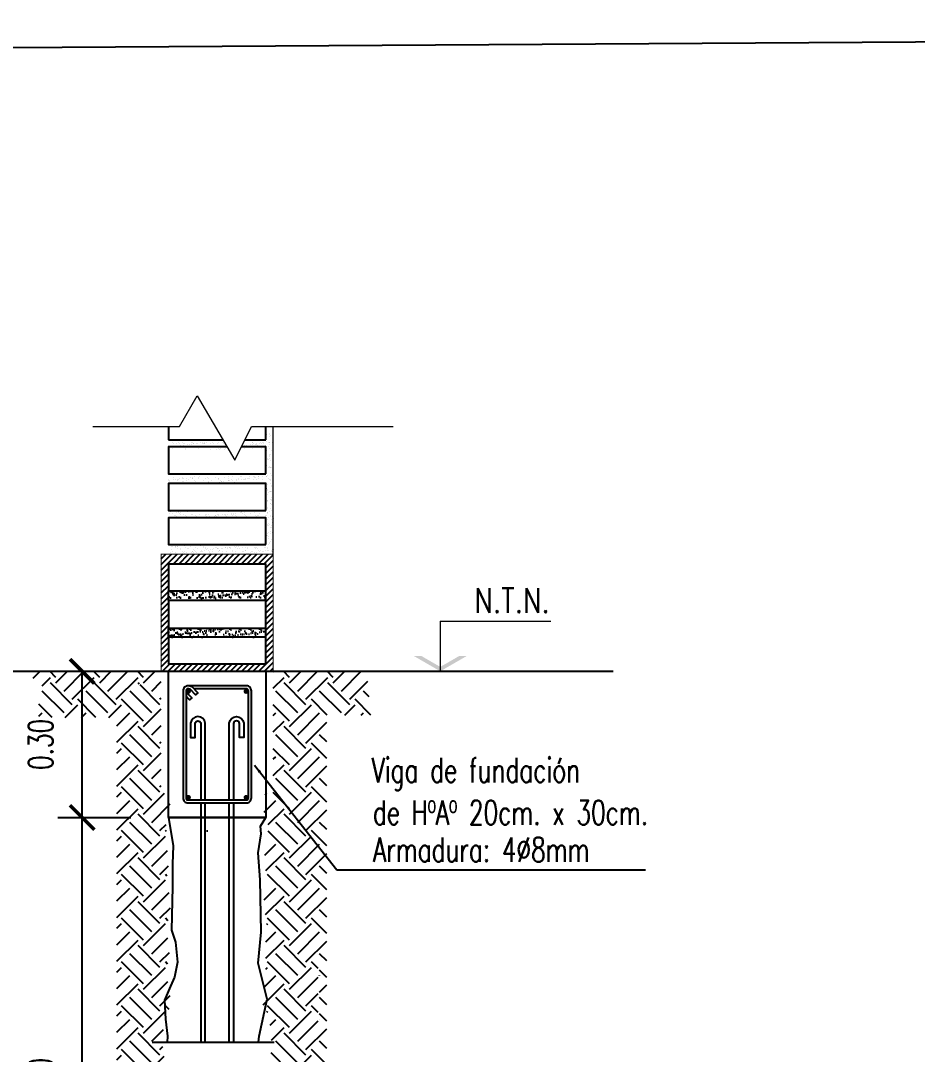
# Model space of a CAD drawing. Header units: millimetres. Extents: x 167 to 347, y -139 to 78.
# Drawn here: x 264.161 to 266, y -73.56 to -71.44 of the extents above; entities that cross this region are included whole.
import ezdxf
from ezdxf.enums import TextEntityAlignment as Align

# ---------------------------------------------------------------- set-up
doc = ezdxf.new("R2010")
doc.units = ezdxf.units.MM
doc.header["$LTSCALE"] = 0.1
doc.header["$MEASUREMENT"] = 0
doc.header["$PDMODE"] = 3
doc.header["$PDSIZE"] = 0.1
doc.linetypes.add('ACAD_ISO02W100', pattern=[15, 12, -3])
doc.layers.get('DEFPOINTS').update_dxf_attribs({"color": 1})
doc.layers.add('00-COTAS', color=1, linetype='Continuous', lineweight=9)
doc.layers.add('referencias', color=1, linetype='Continuous', lineweight=5)
for name, color, linetype in [('Armad long', 10, 'Continuous'), ('AUXILIAR', 1, 'Continuous'), ('CORTE-3', 3, 'Continuous'), ('Cota', 1, 'Continuous'), ('COTAS-HECTOR', 2, 'Continuous'), ('FUNDACION', 4, 'Continuous'), ('hach', 1, 'Continuous'), ('LINEA-TIERRA', 6, 'Continuous'), ('LINEAS DE PROYECCIÓN', 60, 'Continuous'), ('Muros', 7, 'Continuous'), ('Sombras', 7, 'Continuous'), ('TRAMAS', 8, 'Continuous')]:
    doc.layers.add(name, color=color, linetype=linetype)
doc.layers.add('VP', color=11, linetype='Continuous', plot=False)
doc.styles.add('1 en 100', font='romans.shx', dxfattribs={"height": 0.17})
doc.styles.add('ARIALB', font='simplex.shx', dxfattribs={"width": 0.784})
doc.styles.add('C-100', font='romans.shx', dxfattribs={"width": 0.7})
doc.styles.add('COTAS', font='ROMANS.shx', dxfattribs={"width": 0.7})
doc.styles.add('TX2', font='romans.shx', dxfattribs={"width": 0.7, "height": 0.2})
doc.dimstyles.new('1 en 20', dxfattribs={"dimtxt": 0.018, "dimasz": 0.018, "dimexe": 0, "dimexo": 0, "dimgap": 0.01, "dimtad": 1, "dimzin": 0, "dimdsep": 46, "dimtxsty": '1 en 100', "dimblk1": 'C-1', "dimblk2": 'C-1', "dimsah": 1, "dimcen": 0.1, "dimse1": 1, "dimse2": 1, "dimclrd": 1, "dimclrt": 256, "dimadec": 0, "dimazin": 0, "dimtfac": 1, "dimtix": 1, "dimtofl": 0, "dimtmove": 2, "dimatfit": 3, "dimfxl": 1, "dimtolj": 1, "dimtzin": 0, "dimlwd": -1, "dimarcsym": 0})
doc.dimstyles.new('PLA20', dxfattribs={"dimtxt": 0.2, "dimasz": 0.1, "dimexe": 0.1, "dimexo": 0, "dimgap": 0.06, "dimtad": 1, "dimlfac": 0.2, "dimzin": 1, "dimdsep": 46, "dimtxsty": 'TX2', "dimblk1": 'ARCHTICK', "dimblk2": 'ARCHTICK', "dimsah": 1, "dimcen": 0.1, "dimclrd": 2, "dimclre": 1, "dimclrt": 3, "dimadec": 0, "dimazin": 0, "dimtfac": 1, "dimtix": 1, "dimtmove": 2, "dimatfit": 3, "dimldrblk": 'ARCHTICK', "dimfxl": 1, "dimtolj": 1, "dimtzin": 1, "dimarcsym": 0})
pattern_1 = [(50, (152.7532, -47.9312), (1.093108, -0.0956345), [0.1143, -1.2573]), (355, (152.7532, -47.9312), (-0.211457, 1.14634), [0.09144, -1.00584]), (100.451, (152.8443, -47.9392), (0.881655, 1.0507), [0.09714, -1.06854]), (46.1842, (152.7532, -47.6264), (1.626474, -0.252254), [0.17145, -1.88595]), (96.6356, (152.8887, -47.6475), (1.424425, 1.484553), [0.14571, -1.60281]), (351.184, (152.7532, -47.6264), (1.424428, 1.48455), [0.13716, -1.50876]), (21, (152.9056, -47.7026), (0.909689, -0.613593), [0.1143, -1.2573]), (326, (152.9056, -47.7026), (0.370812, 1.105128), [0.09144, -1.00584]), (71.4514, (152.9814, -47.7538), (1.280499, 0.491537), [0.09714, -1.06854]), (37.5, (152.7532, -47.93124), (0.0185316, 0.5073302), [0, -0.993648, 0, -1.02108, 0, -1.00965]), (7.5, (152.7532, -47.93124), (0.400918, 0.6010834), [0, -0.582168, 0, -0.970788, 0, -0.38481]), (327.5, (152.41334, -47.93124), (0.8135436, -0.0343725), [0, -0.381, 0, -1.18872, 0, -1.57734]), (317.5, (152.26094, -47.93124), (0.888775, 0.152559), [0, -0.4953, 0, -0.789432, 0, -1.12014])]

# ---------------------------------------------------------------- blocks, each defined once
blk = doc.blocks.new('_ARCHTICK')
at = {"color": 0, "linetype": 'ByBlock', "const_width": 0.15}
blk.add_lwpolyline([(-0.5, -0.5), (0.5, 0.5)], dxfattribs=at)
blk = doc.blocks.new('*D234')
at = {"layer": '00-COTAS', "color": 1, "lineweight": -2, "transparency": 16777216}
for p, q in [((264.2376, -72.7739), (264.3874, -72.7739)), ((264.2376, -73.0739), (264.3874, -73.0739))]:
    blk.add_line(p, q, dxfattribs=at)
at = {"layer": '00-COTAS', "color": 2, "lineweight": -2, "transparency": 16777216}
blk.add_line((264.2874, -73.0739), (264.2874, -72.7739), dxfattribs=at)
at = {"layer": 'DEFPOINTS', "color": 0, "transparency": 16777216}
for p in [(264.2376, -72.7739), (264.2874, -72.7739), (264.2376, -73.0739)]:
    blk.add_point(p, dxfattribs=at)
at = {"layer": '00-COTAS', "color": 2, "lineweight": -2, "transparency": 16777216, "xscale": 0.05, "yscale": 0.05, "zscale": 0.05}
for p, rotation in [((264.2874, -72.7739), 90), ((264.2874, -73.0739), 270)]:
    blk.add_blockref('_ARCHTICK', p, dxfattribs=dict(at, rotation=rotation))
at = {"layer": '00-COTAS', "color": 3, "transparency": 16777216, "insert": (264.2024, -72.9239), "char_height": 0.05, "attachment_point": 5, "rotation": 90, "style": 'C-100'}
blk.add_mtext('\\A1;0.30', dxfattribs=at)
blk = doc.blocks.new('*D235')
at = {"layer": 'COTAS-HECTOR', "color": 1, "lineweight": -2, "transparency": 16777216}
for p, q in [((264.2376, -73.0739), (264.3874, -73.0739)), ((264.3878, -74.1648), (264.1874, -74.1648))]:
    blk.add_line(p, q, dxfattribs=at)
at = {"layer": 'COTAS-HECTOR', "color": 2, "lineweight": -2, "transparency": 16777216}
blk.add_line((264.2874, -74.1648), (264.2874, -73.0739), dxfattribs=at)
at = {"layer": 'DEFPOINTS', "color": 0, "transparency": 16777216}
for p in [(264.2376, -73.0739), (264.2874, -73.0739), (264.3878, -74.1648)]:
    blk.add_point(p, dxfattribs=at)
at = {"layer": 'COTAS-HECTOR', "color": 2, "lineweight": -2, "transparency": 16777216, "xscale": 0.05, "yscale": 0.05, "zscale": 0.05}
for p, rotation in [((264.2874, -73.0739), 90), ((264.2874, -74.1648), 270)]:
    blk.add_blockref('_ARCHTICK', p, dxfattribs=dict(at, rotation=rotation))
at = {"layer": 'COTAS-HECTOR', "color": 3, "transparency": 16777216, "insert": (264.2024, -73.6194), "char_height": 0.05, "attachment_point": 5, "rotation": 90, "style": 'C-100'}
blk.add_mtext('\\A1;1.70', dxfattribs=at)
blk = doc.blocks.new('C-1')
for p, q in [((-1, 0), (0, 0)), ((0, -0.5), (0, 0.5))]:
    blk.add_line(p, q)
at = {"const_width": 0.05}
for points in [[(-0.5, 0), (0, 0)], [(-0.18, -0.18), (0.18, 0.18)]]:
    blk.add_lwpolyline(points, dxfattribs=at)
blk = doc.blocks.new('niv')
at = {"linetype": 'ByBlock'}
blk.add_line((0, 0.3254), (0, 0), dxfattribs=at)
blk.add_line((0, 0.3254), (0.7204, 0.3254))
for points in [[(-0.1724, 0.0996), (-0.1232, 0.0996), (0, 0), (0, 0.0284)], [(0.1724, 0.0996), (0.1232, 0.0996), (0, 0), (0, 0.0284)]]:
    blk.add_solid(points)
at = {"style": 'COTAS', "width": 0.8}
blk.add_attdef('NIVEL', text='', height=0.1478, dxfattribs=at).set_placement((0.7126, 0.3816), align=Align.RIGHT)

msp = doc.modelspace()

# ---------------------------------------------------------------- hatches: boundary and pattern name
h = msp.add_hatch()
h.set_pattern_fill('ANSI31,_O', color=2, scale=0.002595)
h.set_pattern_definition([(45, (-1910.434019, -1677.249515), (-0.005825030997, 0.005825030997), [])])
edge = h.paths.add_edge_path()
edge.add_line((264.5844, -72.5339), (264.6344, -72.5339))
edge.add_line((264.6344, -72.5339), (264.6794, -72.5339))
edge.add_line((264.6794, -72.5339), (264.6794, -72.7739))
edge.add_line((264.6794, -72.7739), (264.4494, -72.7739))
edge.add_line((264.4494, -72.7739), (264.4494, -72.596))
edge.add_arc((264.4494, -72.593), 0.003, 270, 450)
edge.add_line((264.4494, -72.59), (264.4494, -72.5339))
edge.add_line((264.4494, -72.5339), (264.5844, -72.5339))
h.paths.add_polyline_path([(264.4644, -72.5539), (264.4644, -72.6089), (264.4644, -72.6287), (264.4644, -72.6854), (264.4644, -72.7039), (264.4644, -72.7589), (264.6644, -72.7589), (264.6644, -72.7039), (264.6644, -72.6854), (264.6644, -72.6287), (264.6644, -72.6089), (264.6644, -72.5539)], flags=16)
at = {"layer": 'hach'}
h = msp.add_hatch(dxfattribs=at)
h.set_pattern_fill('AR-SAND,_O', color=256, scale=0.000259459)
h.set_pattern_definition([(37.5, (-1910.434019, -1677.249515), (-0.000415143255, 0.0126982894), [0, -0.01001721081, 0, -0.01120345946, 0, -0.01070918919]), (7.5, (-1910.434019, -1677.249515), (0.01166330681, 0.01859870531), [0, -0.00540402162, 0, -0.00902867027, 0, -0.003459891892]), (327.5, (-1910.442125, -1677.249515), (0.02052304528, 3.7289116e-05), [0, -0.003295135135, 0, -0.011862486486, 0, -0.015487135135]), (317.5, (-1910.442125, -1677.249515), (0.01981119444, 0.00578411217), [0, -0.001647567568, 0, -0.00777651892, 0, -0.008896864865])])
h.paths.add_polyline_path([(264.6644, -72.6089), (264.6644, -72.6239), (264.4644, -72.6239), (264.4644, -72.6089)])
h.paths.add_polyline_path([(264.6644, -72.6854), (264.6644, -72.7039), (264.4644, -72.7039), (264.4644, -72.6854)])
at = {"layer": 'Sombras'}
h = msp.add_hatch(dxfattribs=at)
h.set_pattern_fill('AR-CONC', color=1, scale=0.006, style=0)
h.set_pattern_definition(pattern_1)
h.paths.add_polyline_path([(264.5989, -72.9382), (264.5989, -73.0132), (264.5869, -73.0132), (264.5869, -72.9391, 0.812929), (264.5709, -72.9391), (264.5709, -73.0879), (264.6494, -73.0879, 0.414214), (264.6534, -73.0839), (264.6534, -72.8639, 0.414214), (264.6494, -72.8599), (264.4913, -72.8599), (264.4994, -72.8682), (264.4951, -72.8724), (264.4844, -72.8614, 0.242714), (264.4801, -72.86, 0.464742), (264.4754, -72.8639), (264.4754, -72.8682), (264.487, -72.8802), (264.4827, -72.8844), (264.4754, -72.8768), (264.4754, -73.0839, 0.414214), (264.4794, -73.0879), (264.5589, -73.0879), (264.5589, -72.9382, -0.877104)], flags=17)
h.paths.add_polyline_path([(264.4694, -72.8639, -0.414214), (264.4794, -72.8539), (264.4834, -72.8539), (264.6494, -72.8539, -0.414214), (264.6594, -72.8639), (264.6594, -73.0839, -0.414214), (264.6494, -73.0939), (264.5709, -73.0939), (264.5709, -73.1239), (264.7144, -73.1239), (264.7144, -72.8239), (264.4144, -72.8239), (264.4144, -73.1239), (264.5589, -73.1239), (264.5589, -73.0939), (264.4794, -73.0939, -0.414214), (264.4694, -73.0839)])
h = msp.add_hatch(dxfattribs=at)
h.set_pattern_fill('AR-CONC', color=1, scale=0.006, style=0)
h.set_pattern_definition(pattern_1)
h.paths.add_polyline_path([(264.6534, -72.8639, 0.414214), (264.6494, -72.8599), (264.4913, -72.8599), (264.4994, -72.8682), (264.4951, -72.8724), (264.4844, -72.8614, 0.202963), (264.4808, -72.8599), (264.4794, -72.8599, 0.414214), (264.4754, -72.8639), (264.4754, -72.8682), (264.487, -72.8802), (264.4827, -72.8844), (264.4754, -72.8768), (264.4754, -73.0839, 0.414214), (264.4794, -73.0879), (264.5589, -73.0879), (264.5589, -72.9382, -0.877104), (264.5989, -72.9382), (264.5989, -73.0132), (264.5869, -73.0132), (264.5869, -72.9391, 0.812929), (264.5709, -72.9391), (264.5709, -73.0879), (264.6494, -73.0879, 0.414214), (264.6534, -73.0839)], flags=17)
h.paths.add_polyline_path([(264.4694, -72.8639, -0.414214), (264.4794, -72.8539), (264.4834, -72.8539), (264.6494, -72.8539, -0.414214), (264.6594, -72.8639), (264.6594, -73.0839, -0.414214), (264.6494, -73.0939), (264.5709, -73.0939), (264.5709, -73.1239), (264.7144, -73.1239), (264.7144, -72.8239), (264.4144, -72.8239), (264.4144, -73.1239), (264.5589, -73.1239), (264.5589, -73.0939), (264.4794, -73.0939, -0.414214), (264.4694, -73.0839)])
at = {"layer": 'TRAMAS', "linetype": 'ACAD_ISO02W100'}
h = msp.add_hatch(dxfattribs=at)
h.set_pattern_fill('EARTH', color=256, scale=0.01, angle=45)
h.set_pattern_definition([(45, (-1287.70068, -1595.88279), (7e-18, 0.0898025612), [0.0635, -0.0635]), (45, (-1287.717516, -1595.86595), (7e-18, 0.0898025612), [0.0635, -0.0635]), (45, (-1287.734354, -1595.84911), (7e-18, 0.0898025612), [0.0635, -0.0635]), (135, (-1287.734354, -1595.837886), (-0.0898025612, 7e-18), [0.0635, -0.0635]), (135, (-1287.717516, -1595.82105), (-0.0898025612, 7e-18), [0.0635, -0.0635]), (135, (-1287.70068, -1595.80421), (-0.0898025612, 7e-18), [0.0635, -0.0635])])
h.paths.add_polyline_path([(264.3658, -72.8273), (264.4084, -72.8007), (264.4084, -72.7977)], flags=16)
h.paths.add_polyline_path([(264.217, -72.8671), (264.3644, -72.8671), (264.3644, -72.867), (264.2084, -72.867)], flags=16)
h.paths.add_polyline_path([(264.4485, -73.6903), (264.4485, -73.6009)], flags=16)
h.paths.add_polyline_path([(264.4627, -72.9739), (264.4625, -72.9742), (264.4627, -72.9739)], flags=17)
h.paths.add_polyline_path([(264.4647, -73.0239), (264.4494, -73.0239), (264.4494, -72.7739), (264.1713, -72.7739), (264.2181, -72.8147), (264.1987, -72.8114), (264.1987, -72.8685), (264.3587, -72.8685), (264.3587, -74.2522), (264.4619, -74.0774), (264.4619, -74.1648), (264.4608, -73.9549), (264.4608, -73.9503), (264.4562, -73.9148), (264.4556, -73.8986), (264.4672, -73.8835), (264.4661, -73.8631), (264.4661, -73.8486), (264.4713, -73.8364), (264.4701, -73.8237), (264.469, -73.7917), (264.4643, -73.7832), (264.4574, -73.774), (264.4556, -73.7658), (264.4649, -73.7403), (264.4672, -73.7188), (264.4696, -73.7072), (264.4696, -73.6996), (264.4672, -73.695), (264.4655, -73.6851), (264.473, -73.6665), (264.4725, -73.6595), (264.4637, -73.6305), (264.4613, -73.6195), (264.4632, -73.6125), (264.4591, -73.5968), (264.458, -73.5771), (264.454, -73.5562), (264.4536, -73.5504), (264.4524, -73.537), (264.4542, -73.5146), (264.4538, -73.506), (264.457, -73.4953), (264.4597, -73.4849), (264.4613, -73.4758), (264.4626, -73.4735), (264.4701, -73.4597), (264.4706, -73.4549), (264.4699, -73.4509), (264.4676, -73.4441), (264.4676, -73.4382), (264.4665, -73.4221), (264.4674, -73.4149), (264.4621, -73.4085), (264.4641, -73.3962), (264.4663, -73.3894), (264.4656, -73.3865), (264.4645, -73.3844), (264.4623, -73.3742), (264.4636, -73.3675), (264.4643, -73.3646), (264.4654, -73.3582), (264.4669, -73.3513), (264.4621, -73.347), (264.4629, -73.3454), (264.4654, -73.3388), (264.4648, -73.3285), (264.4621, -73.3161), (264.4629, -73.3125), (264.466, -73.3037), (264.465, -73.2992), (264.4615, -73.2905), (264.464, -73.2839), (264.4643, -73.2758), (264.4654, -73.2717), (264.4672, -73.2652), (264.4678, -73.2623), (264.4698, -73.2494), (264.4666, -73.2359), (264.4652, -73.2256), (264.4622, -73.2203), (264.461, -73.2183), (264.4602, -73.2171), (264.4602, -73.2118), (264.4578, -73.2025), (264.4602, -73.1978), (264.4652, -73.181), (264.4638, -73.1672), (264.4672, -73.1588), (264.4669, -73.1523), (264.466, -73.1479), (264.4625, -73.142), (264.4593, -73.1388), (264.4599, -73.1268), (264.4602, -73.1138), (264.4607, -73.1086), (264.4592, -73.0944), (264.4597, -73.0869), (264.4621, -73.0746), (264.4668, -73.0693), (264.4692, -73.057), (264.4682, -73.0485), (264.4682, -73.0334), (264.4668, -73.0282)])
h = msp.add_hatch(dxfattribs=at)
h.set_pattern_fill('EARTH', color=256, scale=0.01, angle=45)
h.set_pattern_definition([(45, (-1287.67068, -1595.88279), (7e-18, 0.0898025612), [0.0635, -0.0635]), (45, (-1287.687516, -1595.86595), (7e-18, 0.0898025612), [0.0635, -0.0635]), (45, (-1287.704354, -1595.84911), (7e-18, 0.0898025612), [0.0635, -0.0635]), (135, (-1287.704354, -1595.837886), (-0.0898025612, 7e-18), [0.0635, -0.0635]), (135, (-1287.687516, -1595.82105), (-0.0898025612, 7e-18), [0.0635, -0.0635]), (135, (-1287.67068, -1595.80421), (-0.0898025612, 7e-18), [0.0635, -0.0635])])
h.paths.add_polyline_path([(264.7712, -73.499), (264.7741, -73.499), (264.7741, -73.3723), (264.7712, -73.3723)], flags=16)
h.paths.add_polyline_path([(264.6794, -72.7739), (264.6794, -73.0239), (264.6641, -73.0239), (264.662, -73.0282), (264.6606, -73.0334), (264.6606, -73.0485), (264.6596, -73.057), (264.662, -73.0693), (264.6667, -73.0746), (264.6691, -73.0869), (264.6696, -73.0944), (264.6681, -73.1086), (264.6686, -73.1138), (264.6689, -73.1268), (264.6695, -73.1388), (264.6651, -73.1432), (264.6645, -73.145), (264.6628, -73.1479), (264.6619, -73.1523), (264.6616, -73.1588), (264.6645, -73.1661), (264.6645, -73.1717), (264.6636, -73.181), (264.6686, -73.1978), (264.671, -73.2025), (264.6686, -73.2118), (264.6686, -73.2171), (264.6677, -73.2183), (264.6666, -73.2203), (264.6636, -73.2256), (264.6622, -73.2359), (264.6589, -73.2494), (264.661, -73.2623), (264.6616, -73.2652), (264.6633, -73.2717), (264.6645, -73.2758), (264.6648, -73.2839), (264.6665, -73.2883), (264.6657, -73.2943), (264.6637, -73.2992), (264.6628, -73.3037), (264.6669, -73.3151), (264.6639, -73.3288), (264.6637, -73.3326), (264.6634, -73.3388), (264.6659, -73.3454), (264.6666, -73.347), (264.6619, -73.3513), (264.6634, -73.3582), (264.6645, -73.3646), (264.6652, -73.3675), (264.6665, -73.3742), (264.6643, -73.3844), (264.6632, -73.3865), (264.6625, -73.3894), (264.6661, -73.4005), (264.6653, -73.4), (264.6666, -73.4085), (264.6614, -73.4149), (264.6623, -73.4221), (264.6612, -73.4382), (264.6612, -73.4434), (264.6587, -73.4519), (264.6582, -73.4549), (264.6587, -73.4597), (264.6662, -73.4735), (264.6675, -73.4758), (264.6691, -73.4849), (264.6718, -73.4953), (264.675, -73.506), (264.6746, -73.5146), (264.6764, -73.537), (264.6752, -73.5504), (264.6748, -73.5562), (264.6708, -73.5771), (264.6697, -73.5968), (264.6656, -73.6125), (264.6675, -73.6195), (264.6651, -73.6305), (264.6563, -73.6595), (264.6557, -73.6665), (264.6633, -73.6851), (264.6616, -73.695), (264.6592, -73.6996), (264.6592, -73.7072), (264.6616, -73.7188), (264.6639, -73.7403), (264.6732, -73.7658), (264.6714, -73.774), (264.6645, -73.7832), (264.6598, -73.7917), (264.6586, -73.8237), (264.6575, -73.8364), (264.6627, -73.8486), (264.6627, -73.8631), (264.6616, -73.8835), (264.6732, -73.8986), (264.6726, -73.9148), (264.6679, -73.9503), (264.6679, -73.9549), (264.6669, -74.1774), (264.6669, -74.1774), (264.789, -74.1681), (264.789, -72.8638), (264.8796, -72.8638), (264.8712, -72.7739)])

# ---------------------------------------------------------------- linework, layer by layer
at = {"color": 1}
for p, q in [((264.4644, -72.2717), (264.4644, -72.2989)), ((264.6644, -72.2989), (264.6644, -72.2717)), ((264.4644, -72.2989), (264.576, -72.2989)), ((264.6213, -72.2989), (264.6644, -72.2989)), ((264.6644, -72.4439), (264.6644, -72.4054)), ((264.4644, -72.6287), (264.4644, -72.6089)), ((264.6644, -72.6287), (264.6644, -72.6089)), ((264.4644, -72.7039), (264.4644, -72.6854)), ((264.6644, -72.7039), (264.6644, -72.6854))]:
    msp.add_line(p, q, dxfattribs=at)
msp.add_lwpolyline([(259.761, -71.522), (272.997, -71.4395), (272.997, -75.4256), (259.761, -75.5081)], close=True)
for points in [[(264.5848, -72.3139), (264.4644, -72.3139), (264.4644, -72.3689), (264.6644, -72.3689)], [(264.6644, -72.3689), (264.6644, -72.3139), (264.6139, -72.3139)], [(264.6644, -72.4439), (264.6644, -72.3889), (264.4644, -72.3889), (264.4644, -72.4439), (264.6644, -72.4439)], [(264.4644, -72.4054), (264.4644, -72.4439), (264.6644, -72.4439)], [(264.6644, -72.5139), (264.6644, -72.4589), (264.4644, -72.4589), (264.4644, -72.5139), (264.6644, -72.5139)], [(264.6644, -72.6089), (264.6644, -72.5539), (264.4644, -72.5539), (264.4644, -72.6089), (264.6644, -72.6089)], [(264.6644, -72.6854), (264.6644, -72.6287), (264.4644, -72.6287), (264.4644, -72.6854), (264.6644, -72.6854)], [(264.6644, -72.7589), (264.6644, -72.7039), (264.4644, -72.7039), (264.4644, -72.7589), (264.6644, -72.7589)]]:
    msp.add_lwpolyline(points, dxfattribs=at)
at = {"color": 2, "const_width": 0.002}
msp.add_lwpolyline([(264.6794, -72.5339), (264.4494, -72.5339), (264.4494, -72.7739), (264.6794, -72.7739)], close=True, dxfattribs=at)
at = {"const_width": 0.002}
msp.add_lwpolyline([(264.4494, -72.6839), (264.4494, -72.7739)], dxfattribs=at)
at = {"layer": '00-COTAS'}
msp.add_line((264.6793, -72.5328), (264.6793, -72.2717), dxfattribs=at)
at = {"layer": 'Armad long'}
for points in [[(264.5399, -73.0379), (264.5399, -72.88, 0.877104), (264.5099, -72.88), (264.5099, -72.9094), (264.5189, -72.9094), (264.5189, -72.8807, -0.812929), (264.5309, -72.8807), (264.5309, -73.0379)], [(264.5889, -73.0379), (264.5889, -72.88, -0.877104), (264.6189, -72.88), (264.6189, -72.9094), (264.6099, -72.9094), (264.6099, -72.8807, 0.812929), (264.5979, -72.8807), (264.5979, -73.0379)]]:
    msp.add_lwpolyline(points, format="xyb", dxfattribs=at)
for points in [[(264.5309, -73.0439), (264.5309, -73.5347)], [(264.5399, -73.5347), (264.5399, -73.0439)], [(264.5889, -73.5347), (264.5889, -73.0439)], [(264.5979, -73.0439), (264.5979, -73.5347)]]:
    msp.add_lwpolyline(points, dxfattribs=at)
at = {"layer": 'AUXILIAR', "color": 6, "lineweight": 18}
msp.add_lwpolyline([(264.3093, -72.2717), (264.4869, -72.2717), (264.523, -72.2088), (264.6006, -72.3408), (264.6347, -72.2717), (264.925, -72.2717)], dxfattribs=at)
at = {"layer": 'CORTE-3'}
msp.add_lwpolyline([(264.4644, -72.7739), (264.6644, -72.7739), (264.6644, -73.0739), (264.4644, -73.0739)], close=True, dxfattribs=at)
at = {"layer": 'Cota', "ltscale": 0.2}
msp.add_line((264.431, -73.5347), (264.681, -73.5347), dxfattribs=at)
at = {"layer": 'FUNDACION', "color": 1}
msp.add_line((263.9746, -72.7739), (265.3761, -72.7739), dxfattribs=at)
at = {"layer": 'hach', "linetype": 'Continuous'}
for p, q in [((264.6664, -72.2876), (264.6664, -72.2876)), ((264.6714, -72.2915), (264.6714, -72.2915)), ((264.6717, -72.2885), (264.6717, -72.2885)), ((264.6718, -72.2869), (264.6718, -72.2869)), ((264.6745, -72.2903), (264.6745, -72.2903)), ((264.6775, -72.2898), (264.6775, -72.2898)), ((264.6793, -72.2854), (264.6793, -72.2854)), ((264.4652, -72.3107), (264.4652, -72.3107)), ((264.4664, -72.3119), (264.4664, -72.3119)), ((264.4679, -72.3138), (264.4679, -72.3138)), ((264.4713, -72.3133), (264.4713, -72.3133)), ((264.4718, -72.3054), (264.4718, -72.3054)), ((264.4746, -72.3072), (264.4746, -72.3072)), ((264.4766, -72.3126), (264.4766, -72.3126)), ((264.4814, -72.3071), (264.4814, -72.3071)), ((264.4846, -72.3136), (264.4846, -72.3136)), ((264.485, -72.305), (264.485, -72.305)), ((264.4856, -72.3114), (264.4856, -72.3114)), ((264.4862, -72.3061), (264.4862, -72.3061)), ((264.489, -72.311), (264.489, -72.311)), ((264.4903, -72.3133), (264.4903, -72.3133)), ((264.492, -72.3113), (264.492, -72.3113)), ((264.4924, -72.3054), (264.4924, -72.3054)), ((264.4944, -72.3103), (264.4944, -72.3103)), ((264.4951, -72.3071), (264.4951, -72.3071)), ((264.4983, -72.3072), (264.4983, -72.3072)), ((264.5033, -72.3091), (264.5033, -72.3091)), ((264.5051, -72.3135), (264.5051, -72.3135)), ((264.5068, -72.3087), (264.5068, -72.3087)), ((264.5076, -72.313), (264.5076, -72.313)), ((264.5118, -72.3055), (264.5118, -72.3055)), ((264.5121, -72.308), (264.5121, -72.308)), ((264.5129, -72.3053), (264.5129, -72.3053)), ((264.5157, -72.3071), (264.5157, -72.3071)), ((264.5161, -72.3065), (264.5161, -72.3065)), ((264.5183, -72.3116), (264.5183, -72.3116)), ((264.5195, -72.3127), (264.5195, -72.3127)), ((264.5211, -72.3068), (264.5211, -72.3068)), ((264.5244, -72.3131), (264.5244, -72.3131)), ((264.5245, -72.3063), (264.5245, -72.3063)), ((264.5257, -72.3135), (264.5257, -72.3135)), ((264.5299, -72.3056), (264.5299, -72.3056)), ((264.5333, -72.3063), (264.5333, -72.3063)), ((264.5334, -72.3053), (264.5334, -72.3053)), ((264.5362, -72.3071), (264.5362, -72.3071)), ((264.5381, -72.3058), (264.5381, -72.3058)), ((264.5388, -72.3044), (264.5388, -72.3044)), ((264.5393, -72.3069), (264.5393, -72.3069)), ((264.5422, -72.304), (264.5422, -72.304)), ((264.5422, -72.3125), (264.5422, -72.3125)), ((264.5451, -72.3121), (264.5451, -72.3121)), ((264.5462, -72.3134), (264.5462, -72.3134)), ((264.5502, -72.3064), (264.5502, -72.3064)), ((264.5539, -72.3053), (264.5539, -72.3053)), ((264.5567, -72.307), (264.5567, -72.307)), ((264.5595, -72.3123), (264.5595, -72.3123)), ((264.5649, -72.3063), (264.5649, -72.3063)), ((264.5667, -72.3134), (264.5667, -72.3134)), ((264.568, -72.3057), (264.568, -72.3057)), ((264.5715, -72.3124), (264.5715, -72.3124)), ((264.5727, -72.3135), (264.5727, -72.3135)), ((264.5744, -72.3052), (264.5744, -72.3052)), ((264.5764, -72.3123), (264.5764, -72.3123)), ((264.5772, -72.307), (264.5772, -72.307)), ((264.6159, -72.3114), (264.6159, -72.3114)), ((264.6183, -72.3069), (264.6183, -72.3069)), ((264.6193, -72.3109), (264.6193, -72.3109)), ((264.6199, -72.305), (264.6199, -72.305)), ((264.6246, -72.3102), (264.6246, -72.3102)), ((264.6246, -72.3132), (264.6246, -72.3132)), ((264.6283, -72.3116), (264.6283, -72.3116)), ((264.6283, -72.3133), (264.6283, -72.3133)), ((264.6336, -72.309), (264.6336, -72.309)), ((264.636, -72.3051), (264.636, -72.3051)), ((264.637, -72.3086), (264.637, -72.3086)), ((264.6372, -72.3047), (264.6372, -72.3047)), ((264.6388, -72.3069), (264.6388, -72.3069)), ((264.6424, -72.3079), (264.6424, -72.3079)), ((264.6444, -72.3074), (264.6444, -72.3074)), ((264.6456, -72.3085), (264.6456, -72.3085)), ((264.6461, -72.3109), (264.6461, -72.3109)), ((264.6488, -72.3133), (264.6488, -72.3133)), ((264.6513, -72.3067), (264.6513, -72.3067)), ((264.6513, -72.3138), (264.6513, -72.3138)), ((264.654, -72.3048), (264.654, -72.3048)), ((264.6548, -72.3062), (264.6548, -72.3062)), ((264.6565, -72.3051), (264.6565, -72.3051)), ((264.6593, -72.3068), (264.6593, -72.3068)), ((264.6601, -72.3055), (264.6601, -72.3055)), ((264.6633, -72.3107), (264.6633, -72.3107)), ((264.6654, -72.3027), (264.6654, -72.3027)), ((264.6691, -72.3044), (264.6691, -72.3044)), ((264.6693, -72.3132), (264.6693, -72.3132)), ((264.6712, -72.308), (264.6712, -72.308)), ((264.6718, -72.3042), (264.6718, -72.3042)), ((264.6725, -72.3039), (264.6725, -72.3039)), ((264.6771, -72.305), (264.6771, -72.305)), ((264.6779, -72.3032), (264.6779, -72.3032)), ((264.4721, -72.3171), (264.4721, -72.3171)), ((264.4725, -72.3139), (264.4725, -72.3139)), ((264.4985, -72.3173), (264.4985, -72.3173)), ((264.4997, -72.3184), (264.4997, -72.3184)), ((264.5253, -72.3179), (264.5253, -72.3179)), ((264.5516, -72.3181), (264.5516, -72.3181)), ((264.5626, -72.3184), (264.5626, -72.3184)), ((264.5661, -72.3179), (264.5661, -72.3179)), ((264.5684, -72.3184), (264.5684, -72.3184)), ((264.5714, -72.3172), (264.5714, -72.3172)), ((264.5784, -72.3187), (264.5784, -72.3187)), ((264.5804, -72.316), (264.5804, -72.316)), ((264.5838, -72.3156), (264.5838, -72.3156)), ((264.6203, -72.3177), (264.6203, -72.3177)), ((264.6258, -72.3143), (264.6258, -72.3143)), ((264.6376, -72.3174), (264.6376, -72.3174)), ((264.6544, -72.3175), (264.6544, -72.3175)), ((264.6646, -72.3233), (264.6646, -72.3233)), ((264.6648, -72.3261), (264.6648, -72.3261)), ((264.6662, -72.3218), (264.6662, -72.3218)), ((264.6714, -72.3321), (264.6714, -72.3321)), ((264.6722, -72.3169), (264.6722, -72.3169)), ((264.6726, -72.3296), (264.6726, -72.3296)), ((264.6726, -72.3333), (264.6726, -72.3333)), ((264.6746, -72.3297), (264.6746, -72.3297)), ((264.6751, -72.3206), (264.6751, -72.3206)), ((264.6777, -72.314), (264.6777, -72.314)), ((264.6786, -72.3202), (264.6786, -72.3202)), ((264.6789, -72.3151), (264.6789, -72.3151)), ((264.6646, -72.3488), (264.6646, -72.3488)), ((264.6651, -72.3503), (264.6651, -72.3503)), ((264.6663, -72.3514), (264.6663, -72.3514)), ((264.6669, -72.3388), (264.6669, -72.3388)), ((264.6672, -72.3381), (264.6672, -72.3381)), ((264.6696, -72.3555), (264.6696, -72.3555)), ((264.67, -72.3399), (264.67, -72.3399)), ((264.6723, -72.3381), (264.6723, -72.3381)), ((264.6725, -72.3546), (264.6725, -72.3546)), ((264.673, -72.355), (264.673, -72.355)), ((264.6731, -72.3423), (264.6731, -72.3423)), ((264.6735, -72.355), (264.6735, -72.355)), ((264.6783, -72.3543), (264.6783, -72.3543)), ((264.6784, -72.3385), (264.6784, -72.3385)), ((264.4746, -72.3774), (264.4746, -72.3774)), ((264.4924, -72.3768), (264.4924, -72.3768)), ((264.5097, -72.3765), (264.5097, -72.3765)), ((264.5099, -72.3765), (264.5099, -72.3765)), ((264.5133, -72.376), (264.5133, -72.376)), ((264.5187, -72.3753), (264.5187, -72.3753)), ((264.5265, -72.3766), (264.5265, -72.3766)), ((264.5276, -72.3742), (264.5276, -72.3742)), ((264.5443, -72.376), (264.5443, -72.376)), ((264.5616, -72.3758), (264.5616, -72.3758)), ((264.5784, -72.3758), (264.5784, -72.3758)), ((264.5871, -72.3746), (264.5871, -72.3746)), ((264.5962, -72.3752), (264.5962, -72.3752)), ((264.6126, -72.374), (264.6126, -72.374)), ((264.6135, -72.375), (264.6135, -72.375)), ((264.6303, -72.3751), (264.6303, -72.3751)), ((264.639, -72.3742), (264.639, -72.3742)), ((264.6402, -72.3754), (264.6402, -72.3754)), ((264.6402, -72.3764), (264.6402, -72.3764)), ((264.6436, -72.376), (264.6436, -72.376)), ((264.6481, -72.3744), (264.6481, -72.3744)), ((264.6489, -72.3753), (264.6489, -72.3753)), ((264.6579, -72.3741), (264.6579, -72.3741)), ((264.6648, -72.3628), (264.6648, -72.3628)), ((264.665, -72.3615), (264.665, -72.3615)), ((264.6654, -72.3742), (264.6654, -72.3742)), ((264.6657, -72.3748), (264.6657, -72.3748)), ((264.6667, -72.3729), (264.6667, -72.3729)), ((264.6721, -72.3567), (264.6721, -72.3567)), ((264.6739, -72.3677), (264.6739, -72.3677)), ((264.6753, -72.3564), (264.6753, -72.3564)), ((264.6756, -72.3717), (264.6756, -72.3717)), ((264.6778, -72.3711), (264.6778, -72.3711)), ((264.6786, -72.3627), (264.6786, -72.3627)), ((264.6791, -72.3713), (264.6791, -72.3713)), ((264.4649, -72.3796), (264.4649, -72.3796)), ((264.4655, -72.3824), (264.4655, -72.3824)), ((264.4667, -72.3835), (264.4667, -72.3835)), ((264.4667, -72.384), (264.4667, -72.384)), ((264.4744, -72.3812), (264.4744, -72.3812)), ((264.4779, -72.3807), (264.4779, -72.3807)), ((264.4779, -72.388), (264.4779, -72.388)), ((264.4832, -72.38), (264.4832, -72.38)), ((264.4839, -72.3833), (264.4839, -72.3833)), ((264.4854, -72.3796), (264.4854, -72.3796)), ((264.4865, -72.3782), (264.4865, -72.3782)), ((264.4922, -72.3788), (264.4922, -72.3788)), ((264.4931, -72.3842), (264.4931, -72.3842)), ((264.4943, -72.3853), (264.4943, -72.3853)), ((264.4956, -72.3784), (264.4956, -72.3784)), ((264.4984, -72.3879), (264.4984, -72.3879)), ((264.5008, -72.3834), (264.5008, -72.3834)), ((264.501, -72.3777), (264.501, -72.3777)), ((264.5059, -72.3796), (264.5059, -72.3796)), ((264.5129, -72.3784), (264.5129, -72.3784)), ((264.5141, -72.3795), (264.5141, -72.3795)), ((264.5186, -72.3827), (264.5186, -72.3827)), ((264.519, -72.3879), (264.519, -72.3879)), ((264.5199, -72.3848), (264.5199, -72.3848)), ((264.5264, -72.3795), (264.5264, -72.3795)), ((264.5358, -72.3825), (264.5358, -72.3825)), ((264.5395, -72.3878), (264.5395, -72.3878)), ((264.5397, -72.379), (264.5397, -72.379)), ((264.5447, -72.3887), (264.5447, -72.3887)), ((264.5462, -72.385), (264.5462, -72.385)), ((264.547, -72.3795), (264.547, -72.3795)), ((264.5475, -72.3861), (264.5475, -72.3861)), ((264.5515, -72.3881), (264.5515, -72.3881)), ((264.5527, -72.3826), (264.5527, -72.3826)), ((264.5549, -72.3876), (264.5549, -72.3876)), ((264.56, -72.3878), (264.56, -72.3878)), ((264.5602, -72.3869), (264.5602, -72.3869)), ((264.562, -72.3885), (264.562, -72.3885)), ((264.566, -72.3792), (264.566, -72.3792)), ((264.5673, -72.3803), (264.5673, -72.3803)), ((264.5675, -72.3795), (264.5675, -72.3795)), ((264.5692, -72.3858), (264.5692, -72.3858)), ((264.5705, -72.3819), (264.5705, -72.3819)), ((264.5726, -72.3853), (264.5726, -72.3853)), ((264.573, -72.3856), (264.573, -72.3856)), ((264.578, -72.3846), (264.578, -72.3846)), ((264.5788, -72.3885), (264.5788, -72.3885)), ((264.5805, -72.3878), (264.5805, -72.3878)), ((264.5869, -72.3834), (264.5869, -72.3834)), ((264.5877, -72.3817), (264.5877, -72.3817)), ((264.588, -72.3794), (264.588, -72.3794)), ((264.5904, -72.383), (264.5904, -72.383)), ((264.5928, -72.3798), (264.5928, -72.3798)), ((264.5957, -72.3823), (264.5957, -72.3823)), ((264.5966, -72.3879), (264.5966, -72.3879)), ((264.5994, -72.3858), (264.5994, -72.3858)), ((264.6006, -72.3869), (264.6006, -72.3869)), ((264.6011, -72.3877), (264.6011, -72.3877)), ((264.6046, -72.3818), (264.6046, -72.3818)), ((264.6047, -72.3811), (264.6047, -72.3811)), ((264.6081, -72.3806), (264.6081, -72.3806)), ((264.6085, -72.3794), (264.6085, -72.3794)), ((264.6135, -72.3799), (264.6135, -72.3799)), ((264.6139, -72.3877), (264.6139, -72.3877)), ((264.6192, -72.38), (264.6192, -72.38)), ((264.6204, -72.3811), (264.6204, -72.3811)), ((264.6216, -72.3877), (264.6216, -72.3877)), ((264.6224, -72.3788), (264.6224, -72.3788)), ((264.6224, -72.3812), (264.6224, -72.3812)), ((264.6258, -72.3783), (264.6258, -72.3783)), ((264.6261, -72.3864), (264.6261, -72.3864)), ((264.629, -72.3793), (264.629, -72.3793)), ((264.6308, -72.3878), (264.6308, -72.3878)), ((264.6312, -72.3776), (264.6312, -72.3776)), ((264.6396, -72.3809), (264.6396, -72.3809)), ((264.6421, -72.3877), (264.6421, -72.3877)), ((264.6459, -72.3806), (264.6459, -72.3806)), ((264.6486, -72.3871), (264.6486, -72.3871)), ((264.6496, -72.3793), (264.6496, -72.3793)), ((264.6525, -72.3866), (264.6525, -72.3866)), ((264.6537, -72.3877), (264.6537, -72.3877)), ((264.6565, -72.381), (264.6565, -72.381)), ((264.6626, -72.3876), (264.6626, -72.3876)), ((264.6654, -72.3894), (264.6654, -72.3894)), ((264.6658, -72.3869), (264.6658, -72.3869)), ((264.6674, -72.3899), (264.6674, -72.3899)), ((264.6701, -72.3793), (264.6701, -72.3793)), ((264.6723, -72.3808), (264.6723, -72.3808)), ((264.6728, -72.3892), (264.6728, -72.3892)), ((264.6735, -72.382), (264.6735, -72.382)), ((264.6743, -72.3804), (264.6743, -72.3804)), ((264.6747, -72.3931), (264.6747, -72.3931)), ((264.6754, -72.3958), (264.6754, -72.3958)), ((264.6793, -72.3872), (264.6793, -72.3872)), ((264.666, -72.399), (264.666, -72.399)), ((264.6662, -72.3996), (264.6662, -72.3996)), ((264.6666, -72.4123), (264.6666, -72.4123)), ((264.6672, -72.4001), (264.6672, -72.4001)), ((264.668, -72.4041), (264.668, -72.4041)), ((264.67, -72.4066), (264.67, -72.4066)), ((264.6707, -72.4059), (264.6707, -72.4059)), ((264.673, -72.4054), (264.673, -72.4054)), ((264.6735, -72.4062), (264.6735, -72.4062)), ((264.6751, -72.4058), (264.6751, -72.4058)), ((264.6755, -72.4185), (264.6755, -72.4185)), ((264.6788, -72.4055), (264.6788, -72.4055)), ((264.6655, -72.4288), (264.6655, -72.4288)), ((264.6666, -72.4235), (264.6666, -72.4235)), ((264.6671, -72.425), (264.6671, -72.425)), ((264.6672, -72.424), (264.6672, -72.424)), ((264.6675, -72.4377), (264.6675, -72.4377)), ((264.6679, -72.441), (264.6679, -72.441)), ((264.6732, -72.4295), (264.6732, -72.4295)), ((264.6732, -72.4403), (264.6732, -72.4403)), ((264.6733, -72.4206), (264.6733, -72.4206)), ((264.6744, -72.4307), (264.6744, -72.4307)), ((264.676, -72.4312), (264.676, -72.4312)), ((264.6761, -72.4224), (264.6761, -72.4224)), ((264.6761, -72.4229), (264.6761, -72.4229)), ((264.6786, -72.4371), (264.6786, -72.4371)), ((264.4656, -72.4457), (264.4656, -72.4457)), ((264.4667, -72.4504), (264.4667, -72.4504)), ((264.4679, -72.4568), (264.4679, -72.4568)), ((264.4687, -72.447), (264.4687, -72.447)), ((264.4691, -72.458), (264.4691, -72.458)), ((264.472, -72.4497), (264.472, -72.4497)), ((264.4771, -72.4536), (264.4771, -72.4536)), ((264.4787, -72.454), (264.4787, -72.454)), ((264.481, -72.4486), (264.481, -72.4486)), ((264.4811, -72.445), (264.4811, -72.445)), ((264.4815, -72.4558), (264.4815, -72.4558)), ((264.4844, -72.4481), (264.4844, -72.4481)), ((264.486, -72.4468), (264.486, -72.4468)), ((264.4862, -72.4457), (264.4862, -72.4457)), ((264.4877, -72.4511), (264.4877, -72.4511)), ((264.4889, -72.4522), (264.4889, -72.4522)), ((264.4898, -72.4474), (264.4898, -72.4474)), ((264.4947, -72.4574), (264.4947, -72.4574)), ((264.4949, -72.453), (264.4949, -72.453)), ((264.4987, -72.4462), (264.4987, -72.4462)), ((264.4992, -72.454), (264.4992, -72.454)), ((264.502, -72.4557), (264.502, -72.4557)), ((264.5022, -72.4458), (264.5022, -72.4458)), ((264.5029, -72.4469), (264.5029, -72.4469)), ((264.5067, -72.4456), (264.5067, -72.4456)), ((264.5075, -72.4451), (264.5075, -72.4451)), ((264.5075, -72.4453), (264.5075, -72.4453)), ((264.5087, -72.4464), (264.5087, -72.4464)), ((264.5122, -72.4527), (264.5122, -72.4527)), ((264.5145, -72.4516), (264.5145, -72.4516)), ((264.5197, -72.4539), (264.5197, -72.4539)), ((264.5207, -72.4462), (264.5207, -72.4462)), ((264.521, -72.4577), (264.521, -72.4577)), ((264.5211, -72.4589), (264.5211, -72.4589)), ((264.5222, -72.4588), (264.5222, -72.4588)), ((264.5225, -72.4557), (264.5225, -72.4557)), ((264.5272, -72.4456), (264.5272, -72.4456)), ((264.529, -72.4528), (264.529, -72.4528)), ((264.5343, -72.4459), (264.5343, -72.4459)), ((264.5379, -72.446), (264.5379, -72.446)), ((264.5383, -72.4587), (264.5383, -72.4587)), ((264.5403, -72.4539), (264.5403, -72.4539)), ((264.5403, -72.4578), (264.5403, -72.4578)), ((264.5408, -72.4519), (264.5408, -72.4519)), ((264.542, -72.453), (264.542, -72.453)), ((264.543, -72.4557), (264.543, -72.4557)), ((264.5437, -72.4574), (264.5437, -72.4574)), ((264.5468, -72.4522), (264.5468, -72.4522)), ((264.5477, -72.4455), (264.5477, -72.4455)), ((264.5478, -72.4582), (264.5478, -72.4582)), ((264.5491, -72.4567), (264.5491, -72.4567)), ((264.5548, -72.4461), (264.5548, -72.4461)), ((264.5552, -72.4588), (264.5552, -72.4588)), ((264.558, -72.4555), (264.558, -72.4555)), ((264.5606, -72.4461), (264.5606, -72.4461)), ((264.5608, -72.4539), (264.5608, -72.4539)), ((264.5615, -72.455), (264.5615, -72.455)), ((264.5619, -72.4472), (264.5619, -72.4472)), ((264.5636, -72.4556), (264.5636, -72.4556)), ((264.5641, -72.452), (264.5641, -72.452)), ((264.5668, -72.4543), (264.5668, -72.4543)), ((264.5676, -72.4525), (264.5676, -72.4525)), ((264.5682, -72.4455), (264.5682, -72.4455)), ((264.5726, -72.4454), (264.5726, -72.4454)), ((264.573, -72.4581), (264.573, -72.4581)), ((264.5742, -72.4585), (264.5742, -72.4585)), ((264.5758, -72.4531), (264.5758, -72.4531)), ((264.5792, -72.4527), (264.5792, -72.4527)), ((264.5809, -72.452), (264.5809, -72.452)), ((264.5813, -72.4538), (264.5813, -72.4538)), ((264.5841, -72.4556), (264.5841, -72.4556)), ((264.5846, -72.452), (264.5846, -72.452)), ((264.5874, -72.4467), (264.5874, -72.4467)), ((264.5888, -72.4455), (264.5888, -72.4455)), ((264.5898, -72.4452), (264.5898, -72.4452)), ((264.5902, -72.4579), (264.5902, -72.4579)), ((264.5935, -72.4508), (264.5935, -72.4508)), ((264.594, -72.4527), (264.594, -72.4527)), ((264.5952, -72.4538), (264.5952, -72.4538)), ((264.5969, -72.4504), (264.5969, -72.4504)), ((264.5987, -72.4514), (264.5987, -72.4514)), ((264.6018, -72.4538), (264.6018, -72.4538)), ((264.6023, -72.4497), (264.6023, -72.4497)), ((264.6046, -72.4556), (264.6046, -72.4556)), ((264.6067, -72.4453), (264.6067, -72.4453)), ((264.6071, -72.458), (264.6071, -72.458)), ((264.6093, -72.4454), (264.6093, -72.4454)), ((264.6112, -72.4485), (264.6112, -72.4485)), ((264.6138, -72.4469), (264.6138, -72.4469)), ((264.6147, -72.448), (264.6147, -72.448)), ((264.615, -72.448), (264.615, -72.448)), ((264.616, -72.4512), (264.616, -72.4512)), ((264.62, -72.4473), (264.62, -72.4473)), ((264.6207, -72.4533), (264.6207, -72.4533)), ((264.6224, -72.4537), (264.6224, -72.4537)), ((264.6245, -72.4447), (264.6245, -72.4447)), ((264.6249, -72.4573), (264.6249, -72.4573)), ((264.6251, -72.4555), (264.6251, -72.4555)), ((264.629, -72.4461), (264.629, -72.4461)), ((264.6298, -72.4454), (264.6298, -72.4454)), ((264.6324, -72.4457), (264.6324, -72.4457)), ((264.6328, -72.4513), (264.6328, -72.4513)), ((264.6378, -72.445), (264.6378, -72.445)), ((264.6405, -72.4475), (264.6405, -72.4475)), ((264.6417, -72.4444), (264.6417, -72.4444)), ((264.6421, -72.4571), (264.6421, -72.4571)), ((264.6429, -72.4537), (264.6429, -72.4537)), ((264.6457, -72.4555), (264.6457, -72.4555)), ((264.6471, -72.4535), (264.6471, -72.4535)), ((264.6483, -72.4546), (264.6483, -72.4546)), ((264.6503, -72.4454), (264.6503, -72.4454)), ((264.6506, -72.4506), (264.6506, -72.4506)), ((264.6586, -72.4445), (264.6586, -72.4445)), ((264.659, -72.4572), (264.659, -72.4572)), ((264.6616, -72.4589), (264.6616, -72.4589)), ((264.6634, -72.4537), (264.6634, -72.4537)), ((264.6645, -72.4415), (264.6645, -72.4415)), ((264.6662, -72.4554), (264.6662, -72.4554)), ((264.6669, -72.4477), (264.6669, -72.4477)), ((264.6679, -72.4504), (264.6679, -72.4504)), ((264.6681, -72.4488), (264.6681, -72.4488)), ((264.6705, -72.4577), (264.6705, -72.4577)), ((264.6709, -72.4453), (264.6709, -72.4453)), ((264.6739, -72.4541), (264.6739, -72.4541)), ((264.674, -72.4573), (264.674, -72.4573)), ((264.6762, -72.4618), (264.6762, -72.4618)), ((264.6764, -72.4439), (264.6764, -72.4439)), ((264.6768, -72.4566), (264.6768, -72.4566)), ((264.6793, -72.4566), (264.6793, -72.4566)), ((264.6804, -72.4601), (264.6804, -72.4601)), ((264.6676, -72.4722), (264.6676, -72.4722)), ((264.6677, -72.4752), (264.6677, -72.4752)), ((264.6683, -72.4631), (264.6683, -72.4631)), ((264.6687, -72.4702), (264.6687, -72.4702)), ((264.6687, -72.4758), (264.6687, -72.4758)), ((264.6715, -72.4719), (264.6715, -72.4719)), ((264.6741, -72.4782), (264.6741, -72.4782)), ((264.6753, -72.4794), (264.6753, -72.4794)), ((264.6766, -72.474), (264.6766, -72.474)), ((264.6772, -72.4693), (264.6772, -72.4693)), ((264.6776, -72.482), (264.6776, -72.482)), ((264.68, -72.4735), (264.68, -72.4735)), ((264.6649, -72.4926), (264.6649, -72.4926)), ((264.6663, -72.4949), (264.6663, -72.4949)), ((264.6678, -72.4964), (264.6678, -72.4964)), ((264.6684, -72.4921), (264.6684, -72.4921)), ((264.669, -72.4975), (264.669, -72.4975)), ((264.6691, -72.4885), (264.6691, -72.4885)), ((264.6695, -72.5012), (264.6695, -72.5012)), ((264.6737, -72.4914), (264.6737, -72.4914)), ((264.674, -72.4867), (264.674, -72.4867)), ((264.6748, -72.5028), (264.6748, -72.5028)), ((264.6768, -72.4884), (264.6768, -72.4884)), ((264.678, -72.4947), (264.678, -72.4947)), ((264.6794, -72.5032), (264.6794, -72.5032)), ((264.4698, -72.5183), (264.4698, -72.5183)), ((264.4712, -72.5232), (264.4712, -72.5232)), ((264.4732, -72.5178), (264.4732, -72.5178)), ((264.4786, -72.5171), (264.4786, -72.5171)), ((264.4792, -72.5171), (264.4792, -72.5171)), ((264.4795, -72.5201), (264.4795, -72.5201)), ((264.4822, -72.5218), (264.4822, -72.5218)), ((264.4823, -72.5179), (264.4823, -72.5179)), ((264.4835, -72.519), (264.4835, -72.519)), ((264.4876, -72.5159), (264.4876, -72.5159)), ((264.4885, -72.523), (264.4885, -72.523)), ((264.4892, -72.5243), (264.4892, -72.5243)), ((264.491, -72.5155), (264.491, -72.5155)), ((264.4963, -72.5148), (264.4963, -72.5148)), ((264.497, -72.5164), (264.497, -72.5164)), ((264.5, -72.52), (264.5, -72.52)), ((264.5028, -72.5218), (264.5028, -72.5218)), ((264.5053, -72.523), (264.5053, -72.523)), ((264.5091, -72.5185), (264.5091, -72.5185)), ((264.5142, -72.5162), (264.5142, -72.5162)), ((264.5156, -72.5245), (264.5156, -72.5245)), ((264.5168, -72.5256), (264.5168, -72.5256)), ((264.5205, -72.52), (264.5205, -72.52)), ((264.5231, -72.5224), (264.5231, -72.5224)), ((264.5233, -72.5218), (264.5233, -72.5218)), ((264.5311, -72.5163), (264.5311, -72.5163)), ((264.5354, -72.5187), (264.5354, -72.5187)), ((264.5366, -72.5198), (264.5366, -72.5198)), ((264.5404, -72.5222), (264.5404, -72.5222)), ((264.541, -72.5199), (264.541, -72.5199)), ((264.5424, -72.5251), (264.5424, -72.5251)), ((264.5438, -72.5217), (264.5438, -72.5217)), ((264.5468, -72.5252), (264.5468, -72.5252)), ((264.5489, -72.5157), (264.5489, -72.5157)), ((264.5503, -72.5248), (264.5503, -72.5248)), ((264.5556, -72.524), (264.5556, -72.524)), ((264.5565, -72.5141), (264.5565, -72.5141)), ((264.5573, -72.5223), (264.5573, -72.5223)), ((264.5615, -72.5199), (264.5615, -72.5199)), ((264.5622, -72.5193), (264.5622, -72.5193)), ((264.5643, -72.5217), (264.5643, -72.5217)), ((264.5646, -72.5229), (264.5646, -72.5229)), ((264.5661, -72.5154), (264.5661, -72.5154)), ((264.568, -72.5224), (264.568, -72.5224)), ((264.5687, -72.5253), (264.5687, -72.5253)), ((264.5734, -72.5217), (264.5734, -72.5217)), ((264.5751, -72.5216), (264.5751, -72.5216)), ((264.5821, -72.5199), (264.5821, -72.5199)), ((264.5823, -72.5205), (264.5823, -72.5205)), ((264.583, -72.5155), (264.583, -72.5155)), ((264.5849, -72.5216), (264.5849, -72.5216)), ((264.5858, -72.5201), (264.5858, -72.5201)), ((264.5886, -72.5195), (264.5886, -72.5195)), ((264.5898, -72.5207), (264.5898, -72.5207)), ((264.5911, -72.5194), (264.5911, -72.5194)), ((264.5923, -72.5214), (264.5923, -72.5214)), ((264.6001, -72.5182), (264.6001, -72.5182)), ((264.6008, -72.5149), (264.6008, -72.5149)), ((264.6026, -72.5198), (264.6026, -72.5198)), ((264.6035, -72.5177), (264.6035, -72.5177)), ((264.6054, -72.5216), (264.6054, -72.5216)), ((264.6089, -72.517), (264.6089, -72.517)), ((264.6092, -72.5215), (264.6092, -72.5215)), ((264.6096, -72.5149), (264.6096, -72.5149)), ((264.6153, -72.5201), (264.6153, -72.5201)), ((264.6178, -72.5159), (264.6178, -72.5159)), ((264.6181, -72.5147), (264.6181, -72.5147)), ((264.6212, -72.5154), (264.6212, -72.5154)), ((264.6231, -72.5198), (264.6231, -72.5198)), ((264.6259, -72.5216), (264.6259, -72.5216)), ((264.6266, -72.5147), (264.6266, -72.5147)), ((264.627, -72.5208), (264.627, -72.5208)), ((264.6349, -72.5147), (264.6349, -72.5147)), ((264.6351, -72.5143), (264.6351, -72.5143)), ((264.6417, -72.5203), (264.6417, -72.5203)), ((264.6429, -72.5215), (264.6429, -72.5215)), ((264.6436, -72.5198), (264.6436, -72.5198)), ((264.6442, -72.5206), (264.6442, -72.5206)), ((264.6464, -72.5215), (264.6464, -72.5215)), ((264.6527, -72.5141), (264.6527, -72.5141)), ((264.6611, -72.5207), (264.6611, -72.5207)), ((264.6615, -72.5146), (264.6615, -72.5146)), ((264.6627, -72.5157), (264.6627, -72.5157)), ((264.6642, -72.5197), (264.6642, -72.5197)), ((264.6669, -72.5215), (264.6669, -72.5215)), ((264.6685, -72.5209), (264.6685, -72.5209)), ((264.67, -72.5139), (264.67, -72.5139)), ((264.671, -72.5089), (264.671, -72.5089)), ((264.6716, -72.5114), (264.6716, -72.5114)), ((264.6745, -72.5084), (264.6745, -72.5084)), ((264.6771, -72.5251), (264.6771, -72.5251)), ((264.6785, -72.5074), (264.6785, -72.5074)), ((264.6789, -72.5201), (264.6789, -72.5201)), ((264.6798, -72.5077), (264.6798, -72.5077)), ((264.6805, -72.5247), (264.6805, -72.5247)), ((264.4694, -72.5301), (264.4694, -72.5301)), ((264.4717, -72.5282), (264.4717, -72.5282)), ((264.4796, -72.5298), (264.4796, -72.5298)), ((264.4847, -72.5334), (264.4847, -72.5334)), ((264.4922, -72.5282), (264.4922, -72.5282)), ((264.4936, -72.5322), (264.4936, -72.5322)), ((264.4958, -72.5303), (264.4958, -72.5303)), ((264.497, -72.5314), (264.497, -72.5314)), ((264.4971, -72.5318), (264.4971, -72.5318)), ((264.4974, -72.5291), (264.4974, -72.5291)), ((264.5024, -72.5311), (264.5024, -72.5311)), ((264.5114, -72.5299), (264.5114, -72.5299)), ((264.5128, -72.5282), (264.5128, -72.5282)), ((264.5146, -72.5289), (264.5146, -72.5289)), ((264.5148, -72.5294), (264.5148, -72.5294)), ((264.5202, -72.5287), (264.5202, -72.5287)), ((264.5226, -72.5309), (264.5226, -72.5309)), ((264.5291, -72.5275), (264.5291, -72.5275)), ((264.5315, -72.529), (264.5315, -72.529)), ((264.5325, -72.5271), (264.5325, -72.5271)), ((264.5333, -72.5281), (264.5333, -72.5281)), ((264.5379, -72.5264), (264.5379, -72.5264)), ((264.5489, -72.5311), (264.5489, -72.5311)), ((264.5493, -72.5284), (264.5493, -72.5284)), ((264.5502, -72.5322), (264.5502, -72.5322)), ((264.5538, -72.5281), (264.5538, -72.5281)), ((264.5666, -72.5281), (264.5666, -72.5281)), ((264.57, -72.5264), (264.57, -72.5264)), ((264.5743, -72.5281), (264.5743, -72.5281)), ((264.5757, -72.5317), (264.5757, -72.5317)), ((264.5834, -72.5282), (264.5834, -72.5282)), ((264.5949, -72.528), (264.5949, -72.528)), ((264.5955, -72.5259), (264.5955, -72.5259)), ((264.6012, -72.5276), (264.6012, -72.5276)), ((264.6021, -72.5319), (264.6021, -72.5319)), ((264.6033, -72.533), (264.6033, -72.533)), ((264.6149, -72.5333), (264.6149, -72.5333)), ((264.6154, -72.528), (264.6154, -72.528)), ((264.6185, -72.5274), (264.6185, -72.5274)), ((264.6219, -72.5261), (264.6219, -72.5261)), ((264.6231, -72.5272), (264.6231, -72.5272)), ((264.6239, -72.5321), (264.6239, -72.5321)), ((264.6273, -72.5317), (264.6273, -72.5317)), ((264.6274, -72.5335), (264.6274, -72.5335)), ((264.6288, -72.5325), (264.6288, -72.5325)), ((264.6327, -72.531), (264.6327, -72.531)), ((264.6353, -72.5274), (264.6353, -72.5274)), ((264.6359, -72.5279), (264.6359, -72.5279)), ((264.6416, -72.5298), (264.6416, -72.5298)), ((264.6446, -72.5333), (264.6446, -72.5333)), ((264.6451, -72.5293), (264.6451, -72.5293)), ((264.6486, -72.5267), (264.6486, -72.5267)), ((264.6504, -72.5286), (264.6504, -72.5286)), ((264.6531, -72.5268), (264.6531, -72.5268)), ((264.6552, -72.5327), (264.6552, -72.5327)), ((264.6564, -72.5279), (264.6564, -72.5279)), ((264.6564, -72.5338), (264.6564, -72.5338)), ((264.6594, -72.5275), (264.6594, -72.5275)), ((264.6615, -72.5334), (264.6615, -72.5334)), ((264.6628, -72.527), (264.6628, -72.527)), ((264.6682, -72.5263), (264.6682, -72.5263)), ((264.6704, -72.5266), (264.6704, -72.5266)), ((264.675, -72.5269), (264.675, -72.5269)), ((264.6762, -72.5281), (264.6762, -72.5281)), ((264.6769, -72.5279), (264.6769, -72.5279)), ((264.6793, -72.5328), (264.6793, -72.5328)), ((264.6797, -72.5455), (264.6797, -72.5455)), ((264.6801, -72.5582), (264.6801, -72.5582)), ((264.6803, -72.5588), (264.6803, -72.5588)), ((264.6801, -72.5692), (264.6801, -72.5692)), ((264.6805, -72.5709), (264.6805, -72.5709))]:
    msp.add_line(p, q, dxfattribs=at)
at = {"layer": 'LINEA-TIERRA'}
for points in [[(264.4644, -73.0739), (264.4739, -73.1318), (264.4725, -73.1687), (264.4725, -73.2159), (264.4705, -73.3049), (264.4787, -73.3295), (264.4828, -73.3705), (264.4766, -73.4013), (264.4684, -73.4197), (264.4561, -73.4484), (264.4581, -73.4874), (264.4623, -73.5223), (264.4615, -73.5347)], [(264.6492, -73.5347), (264.6506, -73.5223), (264.667, -73.4464), (264.6485, -73.3726), (264.6547, -73.309), (264.6526, -73.2015), (264.6485, -73.1462), (264.6547, -73.1072), (264.6532, -73.0913), (264.6644, -73.0739)]]:
    msp.add_lwpolyline(points, dxfattribs=at)
at = {"layer": 'Muros', "color": 2}
msp.add_lwpolyline([(264.5084, -72.8039), (264.5044, -72.8039, 0.414214), (264.4944, -72.8139), (264.4944, -73.0339, 0.414214), (264.5044, -73.0439), (264.6244, -73.0439, 0.414214), (264.6344, -73.0339), (264.6344, -72.8139, 0.414214), (264.6244, -72.8039), (264.5084, -72.8039, -0.202963), (264.512, -72.8054), (264.5244, -72.8182), (264.5201, -72.8224), (264.5094, -72.8114, 0.202963), (264.5058, -72.8099), (264.5044, -72.8099, 0.414214), (264.5004, -72.8139), (264.5004, -73.0339, 0.414214), (264.5044, -73.0379), (264.6244, -73.0379, 0.414214), (264.6284, -73.0339), (264.6284, -72.8139, 0.414214), (264.6244, -72.8099), (264.5163, -72.8099)], format="xyb", dxfattribs=at)
at = {"layer": 'Muros', "color": 2, "const_width": 0.005}
for points in [[(264.5028, -72.8152, 1), (264.5078, -72.8152, 1)], [(264.626, -72.8152, -1), (264.621, -72.8152, -1)], [(264.5028, -73.0326, -1), (264.5078, -73.0326, -1)], [(264.626, -73.0326, 1), (264.621, -73.0326, 1)]]:
    msp.add_lwpolyline(points, format="xyb", close=True, dxfattribs=at)
at = {"layer": 'Muros', "color": 2}
msp.add_lwpolyline([(264.5004, -72.8165), (264.512, -72.8285), (264.5077, -72.8327), (264.5004, -72.8252)], dxfattribs=at)
at = {"layer": 'VP'}
for p, q in [((264.4644, -73.0739), (264.6644, -73.0739)), ((264.4615, -73.5347), (264.6492, -73.5347))]:
    msp.add_line(p, q, dxfattribs=at)

# ---------------------------------------------------------------- block references
at = {"layer": '00-COTAS'}
ref = msp.add_blockref('niv', (265.0218, -72.7739), dxfattribs=dict(at, xscale=0.3150000000000546, yscale=0.3150000000000546, zscale=0.3150000000000546))
ref.add_attrib('NIVEL', 'N.T.N.', dxfattribs={"color": 2, "height": 0.05, "style": 'COTAS', "width": 0.8}).set_placement((265.2463, -72.6537), align=Align.RIGHT)

# ---------------------------------------------------------------- texts
at = {"layer": 'referencias', "style": 'ARIALB', "width": 0.7}
for s, p in [('Viga de fundación', (264.881, -73.0017)), ('de HºAº 20cm. x 30cm.', (264.8836, -73.0886)), ('Armadura: 4%%C8mm', (264.884, -73.1647))]:
    msp.add_text(s, height=0.05, dxfattribs=at).set_placement(p)

# ---------------------------------------------------------------- dimensions: what is measured, and where the dimension line sits
at = {"layer": '00-COTAS'}
dim = msp.add_linear_dim(base=(264.2874, -72.7739), p1=(264.2376, -73.0739), p2=(264.2376, -72.7739), angle=90, dimstyle='PLA20', override={"dimscale": 1, "dimtxt": 0.05, "dimasz": 0.05, "dimlfac": 1, "dimtxsty": 'C-100'}, dxfattribs=at)
dim.commit()
dim.dimension.update_dxf_attribs({"geometry": '*D234', "text_midpoint": (264.2024, -72.9239)})
at = {"layer": 'COTAS-HECTOR'}
dim = msp.add_linear_dim(base=(264.2874, -73.0739), p1=(264.3878, -74.1648), p2=(264.2376, -73.0739), angle=90, text='1.70', dimstyle='PLA20', override={"dimscale": 1, "dimtxt": 0.05, "dimasz": 0.05, "dimlfac": 1, "dimtxsty": 'C-100'}, dxfattribs=at)
dim.commit()
dim.dimension.update_dxf_attribs({"geometry": '*D235', "text_midpoint": (264.2024, -73.6194)})

# ---------------------------------------------------------------- leaders
at = {"layer": 'LINEAS DE PROYECCIÓN'}
msp.add_leader([(264.6408, -72.9666), (264.8099, -73.1814), (265.4428, -73.1814)], dimstyle='1 en 20', override={"dimgap": 0.01, "dimtad": 0, "dimclrd": 2}, dxfattribs=at)

doc.saveas('drawing.dxf')
